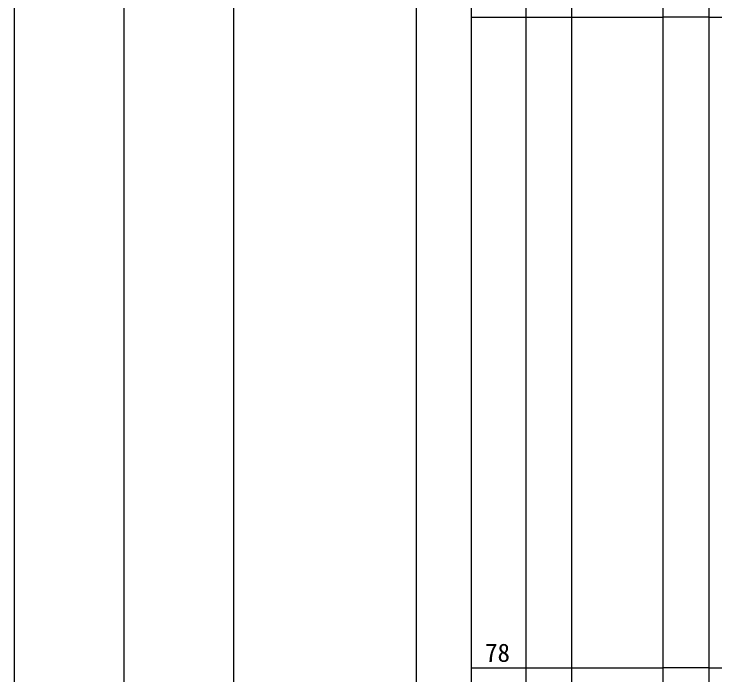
# Model space of a CAD drawing. Header units: inches. Extents: x -27 to 109, y -724 to 26.
# Drawn here: x 5.88 to 21.24, y -446.96 to -432.47 of the extents above; entities that cross this region are included whole.
import ezdxf

# ---------------------------------------------------------------- set-up
doc = ezdxf.new("R2010")
doc.units = ezdxf.units.IN
doc.header["$MEASUREMENT"] = 0
doc.layers.get('0').update_dxf_attribs({"lineweight": 0})
doc.styles.add('宋体', font='')
doc.styles.get('宋体').set_extended_font_data('宋体')

msp = doc.modelspace()

# ---------------------------------------------------------------- hatches: boundary and pattern name
at = {"true_color": 0x000000}
h = msp.add_hatch(dxfattribs=at)
h.set_pattern_fill('', color=18, style=0, pattern_type=0)
h.set_pattern_definition([])
h.paths.add_polyline_path([(18.082, -446.784), (20.082, -446.784), (20.082, -432.534), (18.082, -432.534)], flags=17)

# ---------------------------------------------------------------- linework, layer by layer
at = {"linetype": 'Continuous', "lineweight": 15}
for p, q in [((5.882, 0.896), (5.882, -693.554)), ((8.282, 0.896), (8.282, -693.554)), ((10.682, 0.896), (10.682, -693.554)), ((14.682, 0.896), (14.682, -693.554)), ((15.882, 0.896), (15.882, -693.554)), ((17.082, 0.896), (17.082, -693.554)), ((21.082, 0.896), (21.082, -693.554)), ((18.082, -427.584), (18.082, -432.534)), ((20.082, -427.584), (20.082, -432.534)), ((15.882, -432.534), (17.082, -432.534)), ((17.082, -432.534), (18.082, -432.534)), ((18.082, -432.534), (20.082, -432.534)), ((18.082, -432.534), (18.082, -446.784)), ((21.082, -432.534), (20.082, -432.534)), ((20.082, -432.534), (20.082, -446.784)), ((21.082, -432.534), (23.482, -432.534)), ((15.882, -446.784), (17.082, -446.784)), ((17.082, -446.784), (18.082, -446.784)), ((18.082, -446.784), (20.082, -446.784)), ((18.082, -446.784), (18.082, -451.964)), ((21.082, -446.784), (20.082, -446.784)), ((20.082, -446.784), (20.082, -451.964)), ((21.082, -446.784), (23.482, -446.784))]:
    msp.add_line(p, q, dxfattribs=at)

# ---------------------------------------------------------------- texts
at = {"style": '宋体'}
msp.add_text('78', height=0.4, dxfattribs=at).set_placement((16.189, -446.65))

doc.saveas('drawing.dxf')
